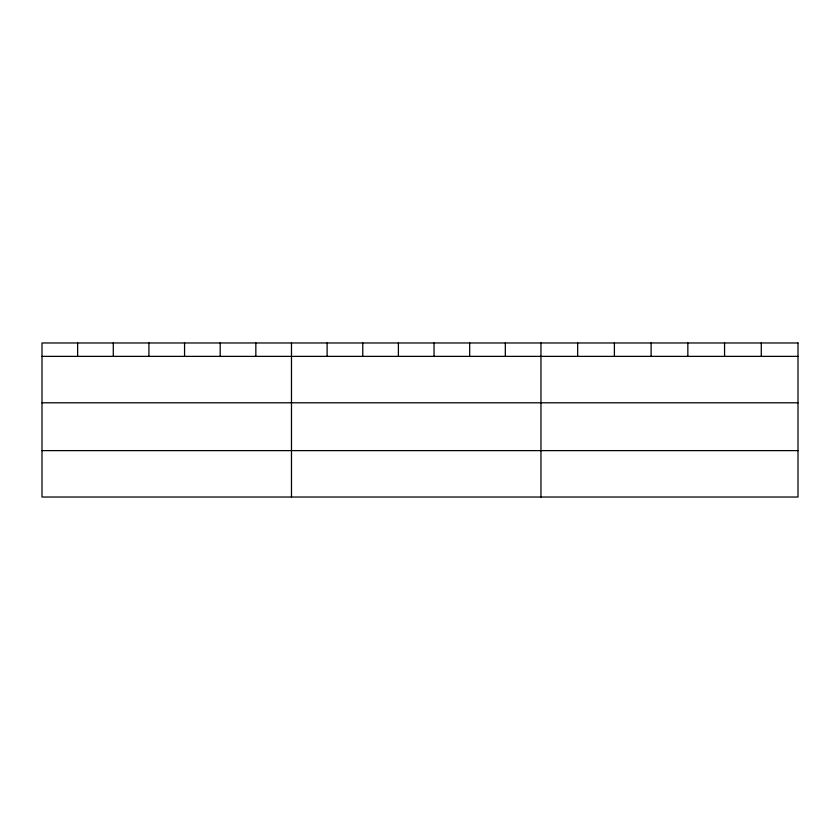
<?xml version="1.0" encoding="UTF-8"?>
<svg xmlns="http://www.w3.org/2000/svg" width="840" height="840" viewBox="0 0 840 840"><rect width="100%" height="100%" fill="white"/><g stroke="black" fill="none" stroke-linecap="round" stroke-linejoin="round"><path stroke-width="1.26" d="M42 356.381L798 356.381M42 402.791L798 402.791M42 450.618L798 450.618M761.282 342.972L761.282 356.381M724.563 342.972L724.563 356.381M687.845 342.972L687.845 356.381M651.115 342.972L651.115 356.381M614.397 342.972L614.397 356.381M577.678 342.972L577.678 356.381M540.96 342.972L540.96 497.028M505.323 342.972L505.323 356.381M469.675 342.972L469.675 356.381M434.038 342.972L434.038 356.381M398.401 342.972L398.401 356.381M362.764 342.972L362.764 356.381M327.117 342.972L327.117 356.381M291.48 342.972L291.48 497.028M255.843 342.972L255.843 356.381M220.196 342.972L220.196 356.381M184.559 342.972L184.559 356.381M148.922 342.972L148.922 356.381M113.285 342.972L113.285 356.381M77.637 342.972L77.637 356.381M798 342.972L42 342.972L42 497.028L798 497.028L798 342.972"/></g></svg>
